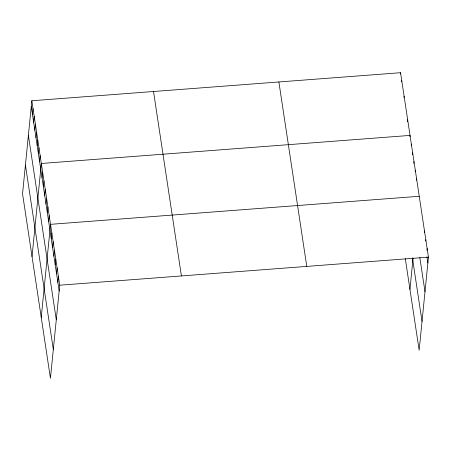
<?xml version="1.0" encoding="UTF-8"?>
<svg xmlns="http://www.w3.org/2000/svg" width="451" height="451" viewBox="0 0 451 451"><rect width="100%" height="100%" fill="white"/><g stroke="black" fill="none" stroke-linecap="round" stroke-linejoin="round"><path stroke-width="0.68" d="M31.841 100.759L22.55 193.857L50.444 378.293L59.735 285.201L31.841 100.759L400.556 72.707L428.45 257.143L419.159 350.241L405.297 258.609M32.449 114.379L33.03 108.601M33.639 122.221L34.214 116.437M34.823 130.057L35.398 124.273M36.007 137.899L36.582 132.115M37.191 145.735L37.771 139.951M38.38 153.571L38.955 147.793M39.564 161.413L40.139 155.629M32.032 256.568L41.329 163.471L410.038 135.413L409.914 136.698M42.061 177.948L42.642 172.164M43.381 186.641L43.956 180.857M44.694 195.334L45.269 189.555M46.008 204.032L46.588 198.248M47.327 212.725L47.902 206.941M48.64 221.418L49.215 215.64M41.238 317.431L50.529 224.333L419.244 196.281M51.267 238.81L51.848 233.026M52.587 247.503L53.162 241.725M53.9 256.202L54.475 250.418M55.214 264.895L55.789 259.111M56.527 273.588L57.108 267.809M57.846 282.287L58.421 276.502M400.426 73.992L400.556 72.707M401.615 81.828L401.74 80.543M403.983 97.506L404.113 96.221M407.478 121.663L407.67 119.735M411.227 145.391L411.357 144.111M412.479 154.732L412.671 152.804M413.792 163.425L413.984 161.497M415.174 171.481L415.298 170.196M416.487 180.174L416.617 178.889M409.953 289.373L413.077 258.09M424.374 232.344L424.504 231.059M425.693 241.037L425.817 239.752M426.945 250.378L427.136 248.45M59.735 285.201L428.45 257.143M426.962 256.907L427.875 262.927M419.836 257.628L424.994 291.741M412.423 257.887L422.035 321.428M278.881 81.964L306.776 266.4M153.52 91.502L181.409 275.939M31.266 106.543L59.16 290.98M28.39 135.356L56.285 319.793M25.425 165.043L53.319 349.48"/></g></svg>
